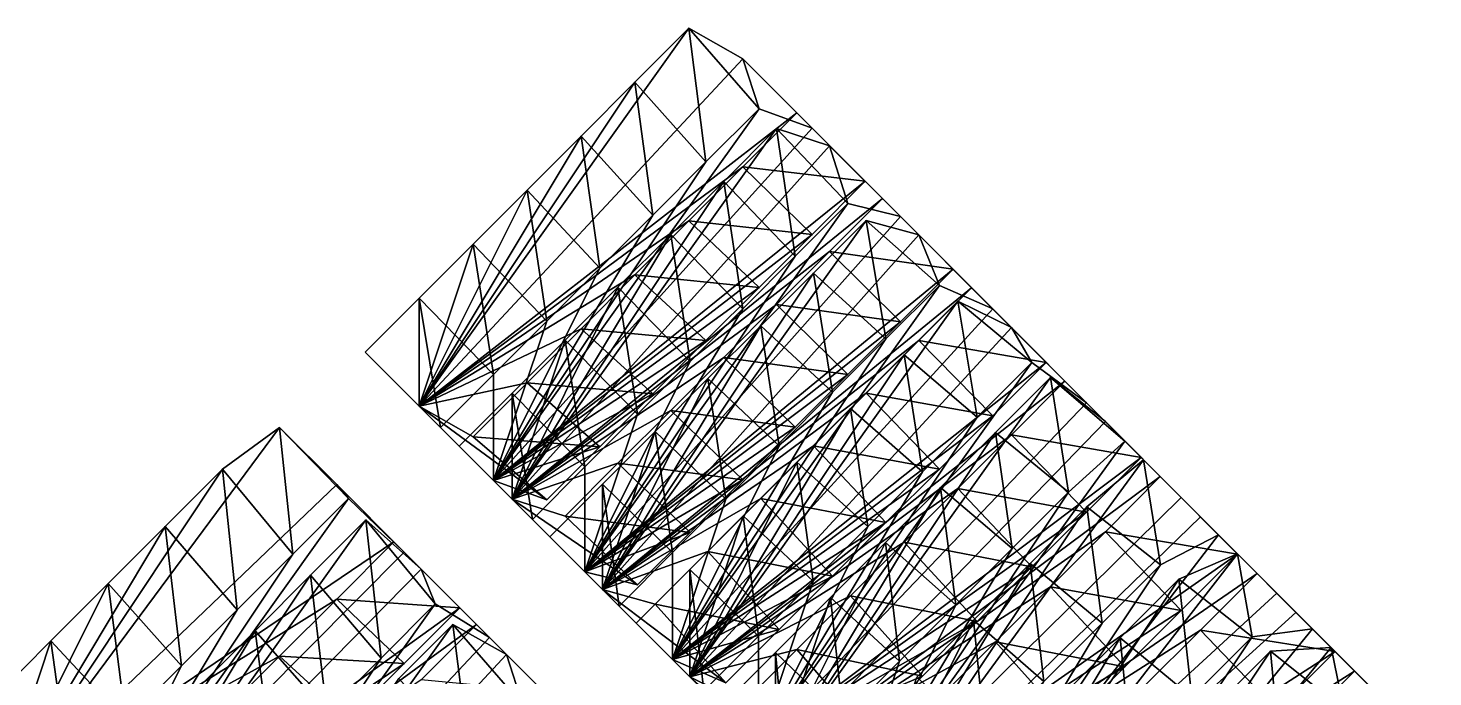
# Model space of a CAD drawing. Header units: metres. Extents: x 20449 to 20713, y 50397 to 50578.
# Drawn here: x 20596.3 to 20670.4, y 50544.1 to 50578.3 of the extents above; entities that cross this region are included whole.
import ezdxf

# ---------------------------------------------------------------- set-up
doc = ezdxf.new("R2010")
doc.units = ezdxf.units.M

msp = doc.modelspace()

# ---------------------------------------------------------------- linework, layer by layer
at = {"layer": 'ST_600_13'}
for points in [[(20649.06, 50526.302, 620), (20661.848, 50545.483, 620), (20665.044, 50545.673, 620)], [(20649.06, 50526.302, 620), (20665.044, 50545.673, 620), (20668.241, 50542.477, 620)], [(20665.717, 50542.413, 600), (20665.044, 50545.673, 620), (20661.848, 50545.483, 620)], [(20665.717, 50542.413, 600), (20668.994, 50541.724, 600), (20665.044, 50545.673, 620)], [(20668.994, 50541.724, 600), (20668.241, 50542.477, 620), (20665.044, 50545.673, 620)], [(20649.06, 50526.302, 620), (20658.651, 50542.286, 620), (20661.848, 50545.483, 620)], [(20662.44, 50539.136, 600), (20661.848, 50545.483, 620), (20658.651, 50542.286, 620)], [(20662.44, 50539.136, 600), (20665.717, 50542.413, 600), (20661.848, 50545.483, 620)]]:
    msp.add_3dface(points, dxfattribs=at)
at = {"layer": 'ST_625_13'}
for points in [[(20644.638, 50530.724, 645), (20657.006, 50549.277, 645), (20660.098, 50550.62, 645)], [(20644.638, 50530.724, 645), (20660.098, 50550.62, 645), (20663.19, 50547.528, 645)], [(20660.879, 50546.243, 625), (20660.098, 50550.62, 645), (20657.006, 50549.277, 645)], [(20660.879, 50546.243, 625), (20664.055, 50546.662, 625), (20660.098, 50550.62, 645)], [(20664.055, 50546.662, 625), (20663.19, 50547.528, 645), (20660.098, 50550.62, 645)], [(20644.638, 50530.724, 645), (20653.914, 50546.185, 645), (20657.006, 50549.277, 645)], [(20657.703, 50543.067, 625), (20657.006, 50549.277, 645), (20653.914, 50546.185, 645)], [(20657.703, 50543.067, 625), (20660.879, 50546.243, 625), (20657.006, 50549.277, 645)], [(20644.638, 50530.724, 645), (20663.19, 50547.528, 645), (20666.282, 50544.436, 645)], [(20664.055, 50546.662, 625), (20667.232, 50543.486, 625), (20663.19, 50547.528, 645)], [(20667.232, 50543.486, 625), (20666.282, 50544.436, 645), (20663.19, 50547.528, 645)], [(20648.175, 50527.187, 625), (20664.055, 50546.662, 625), (20660.879, 50546.243, 625)], [(20648.175, 50527.187, 625), (20667.232, 50543.486, 625), (20664.055, 50546.662, 625)], [(20644.638, 50530.724, 645), (20650.822, 50543.093, 645), (20653.914, 50546.185, 645)], [(20648.175, 50527.187, 625), (20660.879, 50546.243, 625), (20657.703, 50543.067, 625)], [(20654.527, 50539.891, 625), (20653.914, 50546.185, 645), (20650.822, 50543.093, 645)], [(20654.527, 50539.891, 625), (20657.703, 50543.067, 625), (20653.914, 50546.185, 645)], [(20644.638, 50530.724, 645), (20666.282, 50544.436, 645), (20663.19, 50541.344, 645)], [(20670.408, 50540.31, 625), (20663.19, 50541.344, 645), (20666.282, 50544.436, 645)], [(20667.232, 50543.486, 625), (20670.408, 50540.31, 625), (20666.282, 50544.436, 645)]]:
    msp.add_3dface(points, dxfattribs=at)
at = {"layer": 'ST_650_13'}
for points in [[(20640.207, 50535.155, 670), (20652.167, 50553.095, 670), (20655.157, 50555.561, 670)], [(20640.207, 50535.155, 670), (20655.157, 50555.561, 670), (20658.147, 50552.571, 670)], [(20656.038, 50550.036, 650), (20655.157, 50555.561, 670), (20652.167, 50553.095, 670)], [(20656.038, 50550.036, 650), (20659.109, 50551.609, 650), (20655.157, 50555.561, 670)], [(20659.109, 50551.609, 650), (20658.147, 50552.571, 670), (20655.157, 50555.561, 670)], [(20640.207, 50535.155, 670), (20649.177, 50550.105, 670), (20652.167, 50553.095, 670)], [(20652.967, 50546.965, 650), (20652.167, 50553.095, 670), (20649.177, 50550.105, 670)], [(20652.967, 50546.965, 650), (20656.038, 50550.036, 650), (20652.167, 50553.095, 670)], [(20640.207, 50535.155, 670), (20658.147, 50552.571, 670), (20661.137, 50549.581, 670)], [(20659.109, 50551.609, 650), (20662.18, 50548.538, 650), (20658.147, 50552.571, 670)], [(20662.18, 50548.538, 650), (20661.137, 50549.581, 670), (20658.147, 50552.571, 670)], [(20643.753, 50531.609, 650), (20659.109, 50551.609, 650), (20656.038, 50550.036, 650)], [(20643.753, 50531.609, 650), (20662.18, 50548.538, 650), (20659.109, 50551.609, 650)], [(20640.207, 50535.155, 670), (20646.187, 50547.115, 670), (20649.177, 50550.105, 670)], [(20649.896, 50543.894, 650), (20649.177, 50550.105, 670), (20646.187, 50547.115, 670)], [(20649.896, 50543.894, 650), (20652.967, 50546.965, 650), (20649.177, 50550.105, 670)], [(20640.207, 50535.155, 670), (20661.137, 50549.581, 670), (20658.147, 50546.591, 670)], [(20643.753, 50531.609, 650), (20656.038, 50550.036, 650), (20652.967, 50546.965, 650)], [(20665.251, 50545.467, 650), (20658.147, 50546.591, 670), (20661.137, 50549.581, 670)], [(20662.18, 50548.538, 650), (20665.251, 50545.467, 650), (20661.137, 50549.581, 670)], [(20643.753, 50531.609, 650), (20665.251, 50545.467, 650), (20662.18, 50548.538, 650)], [(20640.207, 50535.155, 670), (20643.197, 50544.125, 670), (20646.187, 50547.115, 670)], [(20640.207, 50535.155, 670), (20658.147, 50546.591, 670), (20655.157, 50543.601, 670)], [(20646.824, 50540.823, 650), (20646.187, 50547.115, 670), (20643.197, 50544.125, 670)], [(20643.753, 50531.609, 650), (20652.967, 50546.965, 650), (20649.896, 50543.894, 650)], [(20646.824, 50540.823, 650), (20649.896, 50543.894, 650), (20646.187, 50547.115, 670)], [(20662.18, 50542.395, 650), (20655.157, 50543.601, 670), (20658.147, 50546.591, 670)], [(20665.251, 50545.467, 650), (20662.18, 50542.395, 650), (20658.147, 50546.591, 670)], [(20643.753, 50531.609, 650), (20662.18, 50542.395, 650), (20665.251, 50545.467, 650)]]:
    msp.add_3dface(points, dxfattribs=at)
at = {"layer": 'ST_675_13'}
for points in [[(20635.744, 50539.619, 695), (20647.34, 50557.013, 695), (20650.239, 50559.912, 695)], [(20635.744, 50539.619, 695), (20650.239, 50559.912, 695), (20653.138, 50557.58, 695)], [(20651.201, 50553.868, 675), (20650.239, 50559.912, 695), (20647.34, 50557.013, 695)], [(20651.201, 50553.868, 675), (20654.171, 50556.547, 675), (20650.239, 50559.912, 695)], [(20654.171, 50556.547, 675), (20653.138, 50557.58, 695), (20650.239, 50559.912, 695)], [(20635.744, 50539.619, 695), (20653.138, 50557.58, 695), (20656.037, 50554.681, 695)], [(20654.171, 50556.547, 675), (20657.142, 50553.576, 675), (20653.138, 50557.58, 695)], [(20657.142, 50553.576, 675), (20656.037, 50554.681, 695), (20653.138, 50557.58, 695)], [(20635.744, 50539.619, 695), (20644.441, 50554.114, 695), (20647.34, 50557.013, 695)], [(20648.23, 50550.898, 675), (20647.34, 50557.013, 695), (20644.441, 50554.114, 695)], [(20648.23, 50550.898, 675), (20651.201, 50553.868, 675), (20647.34, 50557.013, 695)], [(20639.318, 50536.044, 675), (20654.171, 50556.547, 675), (20651.201, 50553.868, 675)], [(20639.318, 50536.044, 675), (20657.142, 50553.576, 675), (20654.171, 50556.547, 675)], [(20635.744, 50539.619, 695), (20656.037, 50554.681, 695), (20653.138, 50551.782, 695)], [(20660.113, 50550.605, 675), (20653.138, 50551.782, 695), (20656.037, 50554.681, 695)], [(20657.142, 50553.576, 675), (20660.113, 50550.605, 675), (20656.037, 50554.681, 695)], [(20635.744, 50539.619, 695), (20641.542, 50551.215, 695), (20644.441, 50554.114, 695)], [(20639.318, 50536.044, 675), (20651.201, 50553.868, 675), (20648.23, 50550.898, 675)], [(20645.259, 50547.927, 675), (20644.441, 50554.114, 695), (20641.542, 50551.215, 695)], [(20645.259, 50547.927, 675), (20648.23, 50550.898, 675), (20644.441, 50554.114, 695)], [(20639.318, 50536.044, 675), (20660.113, 50550.605, 675), (20657.142, 50553.576, 675)], [(20635.744, 50539.619, 695), (20653.138, 50551.782, 695), (20650.239, 50548.883, 695)], [(20657.142, 50547.635, 675), (20650.239, 50548.883, 695), (20653.138, 50551.782, 695)], [(20660.113, 50550.605, 675), (20657.142, 50547.635, 675), (20653.138, 50551.782, 695)], [(20635.744, 50539.619, 695), (20638.643, 50548.316, 695), (20641.542, 50551.215, 695)], [(20642.289, 50544.956, 675), (20641.542, 50551.215, 695), (20638.643, 50548.316, 695)], [(20639.318, 50536.044, 675), (20648.23, 50550.898, 675), (20645.259, 50547.927, 675)], [(20642.289, 50544.956, 675), (20645.259, 50547.927, 675), (20641.542, 50551.215, 695)], [(20639.318, 50536.044, 675), (20657.142, 50547.635, 675), (20660.113, 50550.605, 675)], [(20635.744, 50539.619, 695), (20650.239, 50548.883, 695), (20647.34, 50545.984, 695)], [(20654.171, 50544.664, 675), (20647.34, 50545.984, 695), (20650.239, 50548.883, 695)], [(20657.142, 50547.635, 675), (20654.171, 50544.664, 675), (20650.239, 50548.883, 695)], [(20639.318, 50541.986, 675), (20638.643, 50548.316, 695), (20635.744, 50545.417, 695)], [(20635.744, 50539.619, 695), (20635.744, 50545.417, 695), (20638.643, 50548.316, 695)], [(20639.318, 50541.986, 675), (20642.289, 50544.956, 675), (20638.643, 50548.316, 695)], [(20639.318, 50536.044, 675), (20645.259, 50547.927, 675), (20642.289, 50544.956, 675)], [(20639.318, 50536.044, 675), (20654.171, 50544.664, 675), (20657.142, 50547.635, 675)], [(20635.744, 50539.619, 695), (20647.34, 50545.984, 695), (20644.441, 50543.085, 695)], [(20651.201, 50541.693, 675), (20644.441, 50543.085, 695), (20647.34, 50545.984, 695)], [(20654.171, 50544.664, 675), (20651.201, 50541.693, 675), (20647.34, 50545.984, 695)], [(20636.347, 50539.015, 675), (20635.744, 50545.417, 695), (20632.845, 50542.518, 695)], [(20635.744, 50539.619, 695), (20632.845, 50542.518, 695), (20635.744, 50545.417, 695)], [(20636.347, 50539.015, 675), (20639.318, 50541.986, 675), (20635.744, 50545.417, 695)], [(20639.318, 50536.044, 675), (20642.289, 50544.956, 675), (20639.318, 50541.986, 675)], [(20639.318, 50536.044, 675), (20651.201, 50541.693, 675), (20654.171, 50544.664, 675)]]:
    msp.add_3dface(points, dxfattribs=at)
at = {"layer": 'ST_700_13'}
for points in [[(20631.224, 50544.138, 720), (20642.53, 50561.098, 720), (20645.357, 50563.924, 720)], [(20631.224, 50544.138, 720), (20645.357, 50563.924, 720), (20648.184, 50562.534, 720)], [(20646.376, 50557.814, 700), (20645.357, 50563.924, 720), (20642.53, 50561.098, 720)], [(20646.376, 50557.814, 700), (20649.259, 50560.697, 700), (20645.357, 50563.924, 720)], [(20649.259, 50560.697, 700), (20648.184, 50562.534, 720), (20645.357, 50563.924, 720)], [(20631.224, 50544.138, 720), (20648.184, 50562.534, 720), (20651.01, 50559.708, 720)], [(20649.259, 50560.697, 700), (20652.142, 50558.576, 700), (20648.184, 50562.534, 720)], [(20652.142, 50558.576, 700), (20651.01, 50559.708, 720), (20648.184, 50562.534, 720)], [(20631.224, 50544.138, 720), (20639.704, 50558.271, 720), (20642.53, 50561.098, 720)], [(20634.845, 50540.518, 700), (20649.259, 50560.697, 700), (20646.376, 50557.814, 700)], [(20634.845, 50540.518, 700), (20652.142, 50558.576, 700), (20649.259, 50560.697, 700)], [(20643.493, 50554.932, 700), (20642.53, 50561.098, 720), (20639.704, 50558.271, 720)], [(20643.493, 50554.932, 700), (20646.376, 50557.814, 700), (20642.53, 50561.098, 720)], [(20631.224, 50544.138, 720), (20651.01, 50559.708, 720), (20648.184, 50556.881, 720)], [(20655.025, 50555.693, 700), (20648.184, 50556.881, 720), (20651.01, 50559.708, 720)], [(20652.142, 50558.576, 700), (20655.025, 50555.693, 700), (20651.01, 50559.708, 720)], [(20631.224, 50544.138, 720), (20636.877, 50555.444, 720), (20639.704, 50558.271, 720)], [(20634.845, 50540.518, 700), (20655.025, 50555.693, 700), (20652.142, 50558.576, 700)], [(20640.61, 50552.049, 700), (20639.704, 50558.271, 720), (20636.877, 50555.444, 720)], [(20640.61, 50552.049, 700), (20643.493, 50554.932, 700), (20639.704, 50558.271, 720)], [(20634.845, 50540.518, 700), (20646.376, 50557.814, 700), (20643.493, 50554.932, 700)], [(20631.224, 50544.138, 720), (20648.184, 50556.881, 720), (20645.357, 50554.055, 720)], [(20652.142, 50552.811, 700), (20645.357, 50554.055, 720), (20648.184, 50556.881, 720)], [(20655.025, 50555.693, 700), (20652.142, 50552.811, 700), (20648.184, 50556.881, 720)], [(20631.224, 50544.138, 720), (20634.051, 50552.618, 720), (20636.877, 50555.444, 720)], [(20637.728, 50549.166, 700), (20636.877, 50555.444, 720), (20634.051, 50552.618, 720)], [(20634.845, 50540.518, 700), (20652.142, 50552.811, 700), (20655.025, 50555.693, 700)], [(20637.728, 50549.166, 700), (20640.61, 50552.049, 700), (20636.877, 50555.444, 720)], [(20634.845, 50540.518, 700), (20643.493, 50554.932, 700), (20640.61, 50552.049, 700)], [(20631.224, 50544.138, 720), (20645.357, 50554.055, 720), (20642.53, 50551.228, 720)], [(20649.259, 50549.928, 700), (20642.53, 50551.228, 720), (20645.357, 50554.055, 720)], [(20652.142, 50552.811, 700), (20649.259, 50549.928, 700), (20645.357, 50554.055, 720)], [(20634.845, 50546.283, 700), (20634.051, 50552.618, 720), (20631.224, 50549.791, 720)], [(20631.224, 50544.138, 720), (20631.224, 50549.791, 720), (20634.051, 50552.618, 720)], [(20634.845, 50546.283, 700), (20637.728, 50549.166, 700), (20634.051, 50552.618, 720)], [(20634.845, 50540.518, 700), (20649.259, 50549.928, 700), (20652.142, 50552.811, 700)], [(20634.845, 50540.518, 700), (20640.61, 50552.049, 700), (20637.728, 50549.166, 700)], [(20631.224, 50544.138, 720), (20642.53, 50551.228, 720), (20639.704, 50548.401, 720)], [(20646.376, 50547.045, 700), (20639.704, 50548.401, 720), (20642.53, 50551.228, 720)], [(20649.259, 50549.928, 700), (20646.376, 50547.045, 700), (20642.53, 50551.228, 720)], [(20631.962, 50543.4, 700), (20631.224, 50549.791, 720), (20628.398, 50546.965, 720)], [(20631.224, 50544.138, 720), (20628.398, 50546.965, 720), (20631.224, 50549.791, 720)], [(20631.962, 50543.4, 700), (20634.845, 50546.283, 700), (20631.224, 50549.791, 720)], [(20634.845, 50540.518, 700), (20646.376, 50547.045, 700), (20649.259, 50549.928, 700)], [(20634.845, 50540.518, 700), (20637.728, 50549.166, 700), (20634.845, 50546.283, 700)], [(20631.224, 50544.138, 720), (20639.704, 50548.401, 720), (20636.877, 50545.575, 720)], [(20643.493, 50544.162, 700), (20636.877, 50545.575, 720), (20639.704, 50548.401, 720)], [(20646.376, 50547.045, 700), (20643.493, 50544.162, 700), (20639.704, 50548.401, 720)], [(20634.845, 50540.518, 700), (20631.962, 50543.4, 700), (20628.398, 50546.965, 720)], [(20634.845, 50540.518, 700), (20628.398, 50546.965, 720), (20631.224, 50544.138, 720)], [(20634.845, 50540.518, 700), (20643.493, 50544.162, 700), (20646.376, 50547.045, 700)], [(20634.845, 50540.518, 700), (20634.845, 50546.283, 700), (20631.962, 50543.4, 700)], [(20636.877, 50545.575, 720), (20634.051, 50542.748, 720), (20631.224, 50544.138, 720)], [(20640.61, 50541.279, 700), (20634.051, 50542.748, 720), (20636.877, 50545.575, 720)], [(20643.493, 50544.162, 700), (20640.61, 50541.279, 700), (20636.877, 50545.575, 720)], [(20637.728, 50538.396, 700), (20634.845, 50540.518, 700), (20631.224, 50544.138, 720)], [(20637.728, 50538.396, 700), (20631.224, 50544.138, 720), (20634.051, 50542.748, 720)], [(20634.845, 50540.518, 700), (20640.61, 50541.279, 700), (20643.493, 50544.162, 700)]]:
    msp.add_3dface(points, dxfattribs=at)
at = {"layer": 'ST_725_12'}
for points in [[(20604.521, 50527, 745), (20615.889, 50544.052, 745), (20618.731, 50546.893, 745)], [(20604.521, 50527, 745), (20618.731, 50546.893, 745), (20621.572, 50545.305, 745)], [(20619.633, 50539.853, 725), (20618.731, 50546.893, 745), (20615.889, 50544.052, 745)], [(20619.633, 50539.853, 725), (20622.429, 50542.649, 725), (20618.731, 50546.893, 745)], [(20622.429, 50542.649, 725), (20621.572, 50545.305, 745), (20618.731, 50546.893, 745)], [(20604.521, 50527, 745), (20621.572, 50545.305, 745), (20624.414, 50542.463, 745)], [(20622.429, 50542.649, 725), (20625.225, 50541.652, 725), (20621.572, 50545.305, 745)], [(20625.225, 50541.652, 725), (20624.414, 50542.463, 745), (20621.572, 50545.305, 745)]]:
    msp.add_3dface(points, dxfattribs=at)
at = {"layer": 'ST_725_13'}
for points in [[(20626.631, 50548.731, 745), (20637.746, 50565.403, 745), (20640.524, 50568.181, 745)], [(20626.631, 50548.731, 745), (20640.524, 50568.181, 745), (20643.303, 50567.415, 745)], [(20641.571, 50561.94, 725), (20640.524, 50568.181, 745), (20637.746, 50565.403, 745)], [(20641.571, 50561.94, 725), (20644.386, 50564.754, 725), (20640.524, 50568.181, 745)], [(20644.386, 50564.754, 725), (20643.303, 50567.415, 745), (20640.524, 50568.181, 745)], [(20626.631, 50548.731, 745), (20643.303, 50567.415, 745), (20646.082, 50564.636, 745)], [(20644.386, 50564.754, 725), (20647.201, 50563.517, 725), (20643.303, 50567.415, 745)], [(20647.201, 50563.517, 725), (20646.082, 50564.636, 745), (20643.303, 50567.415, 745)], [(20626.631, 50548.731, 745), (20634.967, 50562.624, 745), (20637.746, 50565.403, 745)], [(20638.757, 50559.125, 725), (20637.746, 50565.403, 745), (20634.967, 50562.624, 745)], [(20638.757, 50559.125, 725), (20641.571, 50561.94, 725), (20637.746, 50565.403, 745)], [(20626.631, 50548.731, 745), (20646.082, 50564.636, 745), (20643.303, 50561.858, 745)], [(20630.312, 50545.05, 725), (20644.386, 50564.754, 725), (20641.571, 50561.94, 725)], [(20630.312, 50545.05, 725), (20647.201, 50563.517, 725), (20644.386, 50564.754, 725)], [(20650.016, 50560.702, 725), (20643.303, 50561.858, 745), (20646.082, 50564.636, 745)], [(20647.201, 50563.517, 725), (20650.016, 50560.702, 725), (20646.082, 50564.636, 745)], [(20630.312, 50545.05, 725), (20650.016, 50560.702, 725), (20647.201, 50563.517, 725)], [(20626.631, 50548.731, 745), (20632.189, 50559.846, 745), (20634.967, 50562.624, 745)], [(20635.942, 50556.31, 725), (20634.967, 50562.624, 745), (20632.189, 50559.846, 745)], [(20635.942, 50556.31, 725), (20638.757, 50559.125, 725), (20634.967, 50562.624, 745)], [(20626.631, 50548.731, 745), (20643.303, 50561.858, 745), (20640.524, 50559.079, 745)], [(20630.312, 50545.05, 725), (20641.571, 50561.94, 725), (20638.757, 50559.125, 725)], [(20647.201, 50557.887, 725), (20640.524, 50559.079, 745), (20643.303, 50561.858, 745)], [(20650.016, 50560.702, 725), (20647.201, 50557.887, 725), (20643.303, 50561.858, 745)], [(20630.312, 50545.05, 725), (20647.201, 50557.887, 725), (20650.016, 50560.702, 725)], [(20626.631, 50548.731, 745), (20629.41, 50557.067, 745), (20632.189, 50559.846, 745)], [(20633.127, 50553.495, 725), (20632.189, 50559.846, 745), (20629.41, 50557.067, 745)], [(20633.127, 50553.495, 725), (20635.942, 50556.31, 725), (20632.189, 50559.846, 745)], [(20626.631, 50548.731, 745), (20640.524, 50559.079, 745), (20637.746, 50556.3, 745)], [(20630.312, 50545.05, 725), (20638.757, 50559.125, 725), (20635.942, 50556.31, 725)], [(20644.386, 50555.072, 725), (20637.746, 50556.3, 745), (20640.524, 50559.079, 745)], [(20647.201, 50557.887, 725), (20644.386, 50555.072, 725), (20640.524, 50559.079, 745)], [(20630.312, 50545.05, 725), (20644.386, 50555.072, 725), (20647.201, 50557.887, 725)], [(20630.312, 50550.68, 725), (20629.41, 50557.067, 745), (20626.631, 50554.288, 745)], [(20626.631, 50548.731, 745), (20626.631, 50554.288, 745), (20629.41, 50557.067, 745)], [(20630.312, 50550.68, 725), (20633.127, 50553.495, 725), (20629.41, 50557.067, 745)], [(20626.631, 50548.731, 745), (20637.746, 50556.3, 745), (20634.967, 50553.522, 745)], [(20630.312, 50545.05, 725), (20635.942, 50556.31, 725), (20633.127, 50553.495, 725)], [(20641.571, 50552.257, 725), (20634.967, 50553.522, 745), (20637.746, 50556.3, 745)], [(20644.386, 50555.072, 725), (20641.571, 50552.257, 725), (20637.746, 50556.3, 745)], [(20630.312, 50545.05, 725), (20641.571, 50552.257, 725), (20644.386, 50555.072, 725)], [(20627.497, 50547.865, 725), (20626.631, 50554.288, 745), (20623.853, 50551.51, 745)], [(20626.631, 50548.731, 745), (20623.853, 50551.51, 745), (20626.631, 50554.288, 745)], [(20627.497, 50547.865, 725), (20630.312, 50550.68, 725), (20626.631, 50554.288, 745)], [(20626.631, 50548.731, 745), (20634.967, 50553.522, 745), (20632.189, 50550.743, 745)], [(20630.312, 50545.05, 725), (20633.127, 50553.495, 725), (20630.312, 50550.68, 725)], [(20638.757, 50549.442, 725), (20632.189, 50550.743, 745), (20634.967, 50553.522, 745)], [(20641.571, 50552.257, 725), (20638.757, 50549.442, 725), (20634.967, 50553.522, 745)], [(20630.312, 50545.05, 725), (20638.757, 50549.442, 725), (20641.571, 50552.257, 725)], [(20630.312, 50545.05, 725), (20627.497, 50547.865, 725), (20623.853, 50551.51, 745)], [(20630.312, 50545.05, 725), (20623.853, 50551.51, 745), (20626.631, 50548.731, 745)], [(20632.189, 50550.743, 745), (20629.41, 50547.965, 745), (20626.631, 50548.731, 745)], [(20630.312, 50545.05, 725), (20630.312, 50550.68, 725), (20627.497, 50547.865, 725)], [(20635.942, 50546.628, 725), (20629.41, 50547.965, 745), (20632.189, 50550.743, 745)], [(20638.757, 50549.442, 725), (20635.942, 50546.628, 725), (20632.189, 50550.743, 745)], [(20630.312, 50545.05, 725), (20635.942, 50546.628, 725), (20638.757, 50549.442, 725)], [(20633.127, 50543.813, 725), (20630.312, 50545.05, 725), (20626.631, 50548.731, 745)], [(20633.127, 50543.813, 725), (20626.631, 50548.731, 745), (20629.41, 50547.965, 745)], [(20635.942, 50546.628, 725), (20633.127, 50543.813, 725), (20629.41, 50547.965, 745)], [(20635.942, 50546.628, 725), (20630.312, 50545.05, 725), (20633.127, 50543.813, 725)]]:
    msp.add_3dface(points, dxfattribs=at)
at = {"layer": 'ST_750_12'}
for points in [[(20599.552, 50531.97, 770), (20611.229, 50549.486, 770), (20614.149, 50552.405, 770)], [(20599.552, 50531.97, 770), (20614.149, 50552.405, 770), (20617.068, 50549.809, 770)], [(20614.955, 50545.123, 750), (20614.149, 50552.405, 770), (20611.229, 50549.486, 770)], [(20614.955, 50545.123, 750), (20617.811, 50547.979, 750), (20614.149, 50552.405, 770)], [(20617.811, 50547.979, 750), (20617.068, 50549.809, 770), (20614.149, 50552.405, 770)], [(20599.552, 50531.97, 770), (20617.068, 50549.809, 770), (20619.987, 50546.89, 770)], [(20599.552, 50531.97, 770), (20608.31, 50546.566, 770), (20611.229, 50549.486, 770)], [(20612.1, 50542.268, 750), (20611.229, 50549.486, 770), (20608.31, 50546.566, 770)], [(20612.1, 50542.268, 750), (20614.955, 50545.123, 750), (20611.229, 50549.486, 770)], [(20617.811, 50547.979, 750), (20620.667, 50546.211, 750), (20617.068, 50549.809, 770)], [(20620.667, 50546.211, 750), (20619.987, 50546.89, 770), (20617.068, 50549.809, 770)], [(20603.533, 50527.989, 750), (20617.811, 50547.979, 750), (20614.955, 50545.123, 750)], [(20603.533, 50527.989, 750), (20620.667, 50546.211, 750), (20617.811, 50547.979, 750)], [(20599.552, 50531.97, 770), (20619.987, 50546.89, 770), (20617.068, 50543.97, 770)], [(20599.552, 50531.97, 770), (20605.391, 50543.647, 770), (20608.31, 50546.566, 770)], [(20609.244, 50539.412, 750), (20608.31, 50546.566, 770), (20605.391, 50543.647, 770)], [(20609.244, 50539.412, 750), (20612.1, 50542.268, 750), (20608.31, 50546.566, 770)], [(20623.522, 50543.355, 750), (20617.068, 50543.97, 770), (20619.987, 50546.89, 770)], [(20620.667, 50546.211, 750), (20623.522, 50543.355, 750), (20619.987, 50546.89, 770)], [(20603.533, 50527.989, 750), (20623.522, 50543.355, 750), (20620.667, 50546.211, 750)], [(20603.533, 50527.989, 750), (20614.955, 50545.123, 750), (20612.1, 50542.268, 750)]]:
    msp.add_3dface(points, dxfattribs=at)
at = {"layer": 'ST_750_13'}
for points in [[(20621.863, 50553.5, 770), (20633.02, 50570.235, 770), (20635.809, 50573.025, 770)], [(20621.863, 50553.5, 770), (20635.809, 50573.025, 770), (20638.598, 50572.12, 770)], [(20636.792, 50566.294, 750), (20635.809, 50573.025, 770), (20633.02, 50570.235, 770)], [(20636.792, 50566.294, 750), (20639.565, 50569.066, 750), (20635.809, 50573.025, 770)], [(20639.565, 50569.066, 750), (20638.598, 50572.12, 770), (20635.809, 50573.025, 770)], [(20621.863, 50553.5, 770), (20638.598, 50572.12, 770), (20641.388, 50569.33, 770)], [(20639.565, 50569.066, 750), (20642.337, 50568.381, 750), (20638.598, 50572.12, 770)], [(20642.337, 50568.381, 750), (20641.388, 50569.33, 770), (20638.598, 50572.12, 770)], [(20621.863, 50553.5, 770), (20630.23, 50567.446, 770), (20633.02, 50570.235, 770)], [(20634.02, 50563.521, 750), (20633.02, 50570.235, 770), (20630.23, 50567.446, 770)], [(20634.02, 50563.521, 750), (20636.792, 50566.294, 750), (20633.02, 50570.235, 770)], [(20621.863, 50553.5, 770), (20641.388, 50569.33, 770), (20638.598, 50566.541, 770)], [(20625.703, 50549.66, 750), (20639.565, 50569.066, 750), (20636.792, 50566.294, 750)], [(20625.703, 50549.66, 750), (20642.337, 50568.381, 750), (20639.565, 50569.066, 750)], [(20645.109, 50565.609, 750), (20638.598, 50566.541, 770), (20641.388, 50569.33, 770)], [(20642.337, 50568.381, 750), (20645.109, 50565.609, 750), (20641.388, 50569.33, 770)], [(20625.703, 50549.66, 750), (20645.109, 50565.609, 750), (20642.337, 50568.381, 750)], [(20621.863, 50553.5, 770), (20627.441, 50564.657, 770), (20630.23, 50567.446, 770)], [(20631.248, 50560.749, 750), (20630.23, 50567.446, 770), (20627.441, 50564.657, 770)], [(20631.248, 50560.749, 750), (20634.02, 50563.521, 750), (20630.23, 50567.446, 770)], [(20621.863, 50553.5, 770), (20638.598, 50566.541, 770), (20635.809, 50563.752, 770)], [(20642.337, 50562.836, 750), (20635.809, 50563.752, 770), (20638.598, 50566.541, 770)], [(20645.109, 50565.609, 750), (20642.337, 50562.836, 750), (20638.598, 50566.541, 770)], [(20625.703, 50549.66, 750), (20636.792, 50566.294, 750), (20634.02, 50563.521, 750)], [(20625.703, 50549.66, 750), (20642.337, 50562.836, 750), (20645.109, 50565.609, 750)], [(20621.863, 50553.5, 770), (20624.652, 50561.868, 770), (20627.441, 50564.657, 770)], [(20628.475, 50557.977, 750), (20627.441, 50564.657, 770), (20624.652, 50561.868, 770)], [(20628.475, 50557.977, 750), (20631.248, 50560.749, 750), (20627.441, 50564.657, 770)], [(20621.863, 50553.5, 770), (20635.809, 50563.752, 770), (20633.02, 50560.963, 770)], [(20625.703, 50549.66, 750), (20634.02, 50563.521, 750), (20631.248, 50560.749, 750)], [(20639.565, 50560.064, 750), (20633.02, 50560.963, 770), (20635.809, 50563.752, 770)], [(20642.337, 50562.836, 750), (20639.565, 50560.064, 750), (20635.809, 50563.752, 770)], [(20625.703, 50549.66, 750), (20639.565, 50560.064, 750), (20642.337, 50562.836, 750)], [(20625.703, 50555.204, 750), (20624.652, 50561.868, 770), (20621.863, 50559.078, 770)], [(20621.863, 50553.5, 770), (20621.863, 50559.078, 770), (20624.652, 50561.868, 770)], [(20625.703, 50555.204, 750), (20628.475, 50557.977, 750), (20624.652, 50561.868, 770)], [(20621.863, 50553.5, 770), (20633.02, 50560.963, 770), (20630.23, 50558.173, 770)], [(20625.703, 50549.66, 750), (20631.248, 50560.749, 750), (20628.475, 50557.977, 750)], [(20636.792, 50557.292, 750), (20630.23, 50558.173, 770), (20633.02, 50560.963, 770)], [(20639.565, 50560.064, 750), (20636.792, 50557.292, 750), (20633.02, 50560.963, 770)], [(20625.703, 50549.66, 750), (20636.792, 50557.292, 750), (20639.565, 50560.064, 750)], [(20622.93, 50552.432, 750), (20621.863, 50559.078, 770), (20619.073, 50556.289, 770)], [(20621.863, 50553.5, 770), (20619.073, 50556.289, 770), (20621.863, 50559.078, 770)], [(20622.93, 50552.432, 750), (20625.703, 50555.204, 750), (20621.863, 50559.078, 770)], [(20621.863, 50553.5, 770), (20630.23, 50558.173, 770), (20627.441, 50555.384, 770)], [(20625.703, 50549.66, 750), (20628.475, 50557.977, 750), (20625.703, 50555.204, 750)], [(20634.02, 50554.519, 750), (20627.441, 50555.384, 770), (20630.23, 50558.173, 770)], [(20636.792, 50557.292, 750), (20634.02, 50554.519, 750), (20630.23, 50558.173, 770)], [(20625.703, 50549.66, 750), (20634.02, 50554.519, 750), (20636.792, 50557.292, 750)], [(20625.703, 50549.66, 750), (20622.93, 50552.432, 750), (20619.073, 50556.289, 770)], [(20625.703, 50549.66, 750), (20619.073, 50556.289, 770), (20621.863, 50553.5, 770)], [(20627.441, 50555.384, 770), (20624.652, 50552.595, 770), (20621.863, 50553.5, 770)], [(20631.248, 50551.747, 750), (20624.652, 50552.595, 770), (20627.441, 50555.384, 770)], [(20634.02, 50554.519, 750), (20631.248, 50551.747, 750), (20627.441, 50555.384, 770)], [(20625.703, 50549.66, 750), (20625.703, 50555.204, 750), (20622.93, 50552.432, 750)], [(20625.703, 50549.66, 750), (20631.248, 50551.747, 750), (20634.02, 50554.519, 750)], [(20628.475, 50548.975, 750), (20625.703, 50549.66, 750), (20621.863, 50553.5, 770)], [(20628.475, 50548.975, 750), (20621.863, 50553.5, 770), (20624.652, 50552.595, 770)], [(20631.248, 50551.747, 750), (20628.475, 50548.975, 750), (20624.652, 50552.595, 770)], [(20631.248, 50551.747, 750), (20625.703, 50549.66, 750), (20628.475, 50548.975, 750)]]:
    msp.add_3dface(points, dxfattribs=at)
at = {"layer": 'ST_775_12'}
for points in [[(20594.532, 50536.989, 795), (20606.587, 50555.072, 795), (20609.601, 50557.276, 795)], [(20594.532, 50536.989, 795), (20609.601, 50557.276, 795), (20612.614, 50554.263, 795)], [(20610.3, 50550.593, 775), (20609.601, 50557.276, 795), (20606.587, 50555.072, 795)], [(20610.3, 50550.593, 775), (20613.237, 50553.53, 775), (20609.601, 50557.276, 795)], [(20613.237, 50553.53, 775), (20612.614, 50554.263, 795), (20609.601, 50557.276, 795)], [(20594.532, 50536.989, 795), (20603.573, 50552.058, 795), (20606.587, 50555.072, 795)], [(20607.363, 50547.656, 775), (20606.587, 50555.072, 795), (20603.573, 50552.058, 795)], [(20607.363, 50547.656, 775), (20610.3, 50550.593, 775), (20606.587, 50555.072, 795)], [(20594.532, 50536.989, 795), (20612.614, 50554.263, 795), (20615.628, 50551.249, 795)], [(20613.237, 50553.53, 775), (20616.174, 50550.703, 775), (20612.614, 50554.263, 795)], [(20616.174, 50550.703, 775), (20615.628, 50551.249, 795), (20612.614, 50554.263, 795)], [(20598.552, 50532.97, 775), (20613.237, 50553.53, 775), (20610.3, 50550.593, 775)], [(20598.552, 50532.97, 775), (20616.174, 50550.703, 775), (20613.237, 50553.53, 775)], [(20594.532, 50536.989, 795), (20600.56, 50549.044, 795), (20603.573, 50552.058, 795)], [(20604.426, 50544.719, 775), (20603.573, 50552.058, 795), (20600.56, 50549.044, 795)], [(20604.426, 50544.719, 775), (20607.363, 50547.656, 775), (20603.573, 50552.058, 795)], [(20594.532, 50536.989, 795), (20615.628, 50551.249, 795), (20612.614, 50548.235, 795)], [(20619.111, 50547.766, 775), (20612.614, 50548.235, 795), (20615.628, 50551.249, 795)], [(20616.174, 50550.703, 775), (20619.111, 50547.766, 775), (20615.628, 50551.249, 795)], [(20598.552, 50532.97, 775), (20619.111, 50547.766, 775), (20616.174, 50550.703, 775)], [(20598.552, 50532.97, 775), (20610.3, 50550.593, 775), (20607.363, 50547.656, 775)], [(20594.532, 50536.989, 795), (20597.546, 50546.03, 795), (20600.56, 50549.044, 795)], [(20601.489, 50541.781, 775), (20600.56, 50549.044, 795), (20597.546, 50546.03, 795)], [(20601.489, 50541.781, 775), (20604.426, 50544.719, 775), (20600.56, 50549.044, 795)], [(20594.532, 50536.989, 795), (20612.614, 50548.235, 795), (20609.601, 50545.222, 795)], [(20616.174, 50544.829, 775), (20609.601, 50545.222, 795), (20612.614, 50548.235, 795)], [(20619.111, 50547.766, 775), (20616.174, 50544.829, 775), (20612.614, 50548.235, 795)], [(20598.552, 50532.97, 775), (20616.174, 50544.829, 775), (20619.111, 50547.766, 775)], [(20598.552, 50532.97, 775), (20607.363, 50547.656, 775), (20604.426, 50544.719, 775)], [(20598.552, 50538.844, 775), (20597.546, 50546.03, 795), (20594.532, 50543.017, 795)], [(20594.532, 50536.989, 795), (20594.532, 50543.017, 795), (20597.546, 50546.03, 795)], [(20598.552, 50538.844, 775), (20601.489, 50541.781, 775), (20597.546, 50546.03, 795)], [(20594.532, 50536.989, 795), (20609.601, 50545.222, 795), (20606.587, 50542.208, 795)], [(20613.237, 50541.892, 775), (20606.587, 50542.208, 795), (20609.601, 50545.222, 795)], [(20616.174, 50544.829, 775), (20613.237, 50541.892, 775), (20609.601, 50545.222, 795)], [(20598.552, 50532.97, 775), (20613.237, 50541.892, 775), (20616.174, 50544.829, 775)], [(20598.552, 50532.97, 775), (20604.426, 50544.719, 775), (20601.489, 50541.781, 775)]]:
    msp.add_3dface(points, dxfattribs=at)
at = {"layer": 'ST_775_13'}
for points in [[(20616.96, 50558.402, 795), (20628.338, 50575.47, 795), (20631.183, 50578.314, 795)], [(20616.96, 50558.402, 795), (20631.183, 50578.314, 795), (20634.027, 50576.69, 795)], [(20632.081, 50571.263, 775), (20631.183, 50578.314, 795), (20628.338, 50575.47, 795)], [(20632.081, 50571.263, 775), (20634.88, 50574.062, 775), (20631.183, 50578.314, 795)], [(20634.88, 50574.062, 775), (20634.027, 50576.69, 795), (20631.183, 50578.314, 795)], [(20616.96, 50558.402, 795), (20634.027, 50576.69, 795), (20636.872, 50573.846, 795)], [(20634.88, 50574.062, 775), (20637.678, 50573.04, 775), (20634.027, 50576.69, 795)], [(20637.678, 50573.04, 775), (20636.872, 50573.846, 795), (20634.027, 50576.69, 795)], [(20616.96, 50558.402, 795), (20625.494, 50572.625, 795), (20628.338, 50575.47, 795)], [(20629.283, 50568.465, 775), (20628.338, 50575.47, 795), (20625.494, 50572.625, 795)], [(20629.283, 50568.465, 775), (20632.081, 50571.263, 775), (20628.338, 50575.47, 795)], [(20616.96, 50558.402, 795), (20636.872, 50573.846, 795), (20634.027, 50571.001, 795)], [(20620.888, 50554.474, 775), (20634.88, 50574.062, 775), (20632.081, 50571.263, 775)], [(20620.888, 50554.474, 775), (20637.678, 50573.04, 775), (20634.88, 50574.062, 775)], [(20640.476, 50570.242, 775), (20634.027, 50571.001, 795), (20636.872, 50573.846, 795)], [(20637.678, 50573.04, 775), (20640.476, 50570.242, 775), (20636.872, 50573.846, 795)], [(20616.96, 50558.402, 795), (20622.649, 50569.78, 795), (20625.494, 50572.625, 795)], [(20620.888, 50554.474, 775), (20640.476, 50570.242, 775), (20637.678, 50573.04, 775)], [(20626.485, 50565.667, 775), (20625.494, 50572.625, 795), (20622.649, 50569.78, 795)], [(20626.485, 50565.667, 775), (20629.283, 50568.465, 775), (20625.494, 50572.625, 795)], [(20616.96, 50558.402, 795), (20634.027, 50571.001, 795), (20631.183, 50568.157, 795)], [(20620.888, 50554.474, 775), (20632.081, 50571.263, 775), (20629.283, 50568.465, 775)], [(20637.678, 50567.444, 775), (20631.183, 50568.157, 795), (20634.027, 50571.001, 795)], [(20640.476, 50570.242, 775), (20637.678, 50567.444, 775), (20634.027, 50571.001, 795)], [(20620.888, 50554.474, 775), (20637.678, 50567.444, 775), (20640.476, 50570.242, 775)], [(20616.96, 50558.402, 795), (20619.805, 50566.936, 795), (20622.649, 50569.78, 795)], [(20623.687, 50562.869, 775), (20622.649, 50569.78, 795), (20619.805, 50566.936, 795)], [(20623.687, 50562.869, 775), (20626.485, 50565.667, 775), (20622.649, 50569.78, 795)], [(20616.96, 50558.402, 795), (20631.183, 50568.157, 795), (20628.338, 50565.312, 795)], [(20620.888, 50554.474, 775), (20629.283, 50568.465, 775), (20626.485, 50565.667, 775)], [(20634.88, 50564.645, 775), (20628.338, 50565.312, 795), (20631.183, 50568.157, 795)], [(20637.678, 50567.444, 775), (20634.88, 50564.645, 775), (20631.183, 50568.157, 795)], [(20620.888, 50554.474, 775), (20634.88, 50564.645, 775), (20637.678, 50567.444, 775)], [(20620.888, 50560.07, 775), (20619.805, 50566.936, 795), (20616.96, 50564.091, 795)], [(20616.96, 50558.402, 795), (20616.96, 50564.091, 795), (20619.805, 50566.936, 795)], [(20620.888, 50560.07, 775), (20623.687, 50562.869, 775), (20619.805, 50566.936, 795)], [(20620.888, 50554.474, 775), (20626.485, 50565.667, 775), (20623.687, 50562.869, 775)], [(20616.96, 50558.402, 795), (20628.338, 50565.312, 795), (20625.494, 50562.468, 795)], [(20632.081, 50561.847, 775), (20625.494, 50562.468, 795), (20628.338, 50565.312, 795)], [(20634.88, 50564.645, 775), (20632.081, 50561.847, 775), (20628.338, 50565.312, 795)], [(20620.888, 50554.474, 775), (20632.081, 50561.847, 775), (20634.88, 50564.645, 775)], [(20618.09, 50557.272, 775), (20616.96, 50564.091, 795), (20614.116, 50561.247, 795)], [(20616.96, 50558.402, 795), (20614.116, 50561.247, 795), (20616.96, 50564.091, 795)], [(20618.09, 50557.272, 775), (20620.888, 50560.07, 775), (20616.96, 50564.091, 795)], [(20620.888, 50554.474, 775), (20623.687, 50562.869, 775), (20620.888, 50560.07, 775)], [(20616.96, 50558.402, 795), (20625.494, 50562.468, 795), (20622.649, 50559.623, 795)], [(20629.283, 50559.049, 775), (20622.649, 50559.623, 795), (20625.494, 50562.468, 795)], [(20632.081, 50561.847, 775), (20629.283, 50559.049, 775), (20625.494, 50562.468, 795)], [(20620.888, 50554.474, 775), (20618.09, 50557.272, 775), (20614.116, 50561.247, 795)], [(20620.888, 50554.474, 775), (20614.116, 50561.247, 795), (20616.96, 50558.402, 795)], [(20620.888, 50554.474, 775), (20629.283, 50559.049, 775), (20632.081, 50561.847, 775)], [(20620.888, 50554.474, 775), (20620.888, 50560.07, 775), (20618.09, 50557.272, 775)], [(20622.649, 50559.623, 795), (20619.805, 50556.779, 795), (20616.96, 50558.402, 795)], [(20626.485, 50556.251, 775), (20619.805, 50556.779, 795), (20622.649, 50559.623, 795)], [(20620.888, 50554.474, 775), (20626.485, 50556.251, 775), (20629.283, 50559.049, 775)], [(20629.283, 50559.049, 775), (20626.485, 50556.251, 775), (20622.649, 50559.623, 795)], [(20623.687, 50553.452, 775), (20620.888, 50554.474, 775), (20616.96, 50558.402, 795)], [(20623.687, 50553.452, 775), (20616.96, 50558.402, 795), (20619.805, 50556.779, 795)], [(20626.485, 50556.251, 775), (20623.687, 50553.452, 775), (20619.805, 50556.779, 795)], [(20626.485, 50556.251, 775), (20620.888, 50554.474, 775), (20623.687, 50553.452, 775)]]:
    msp.add_3dface(points, dxfattribs=at)

doc.saveas('drawing.dxf')
